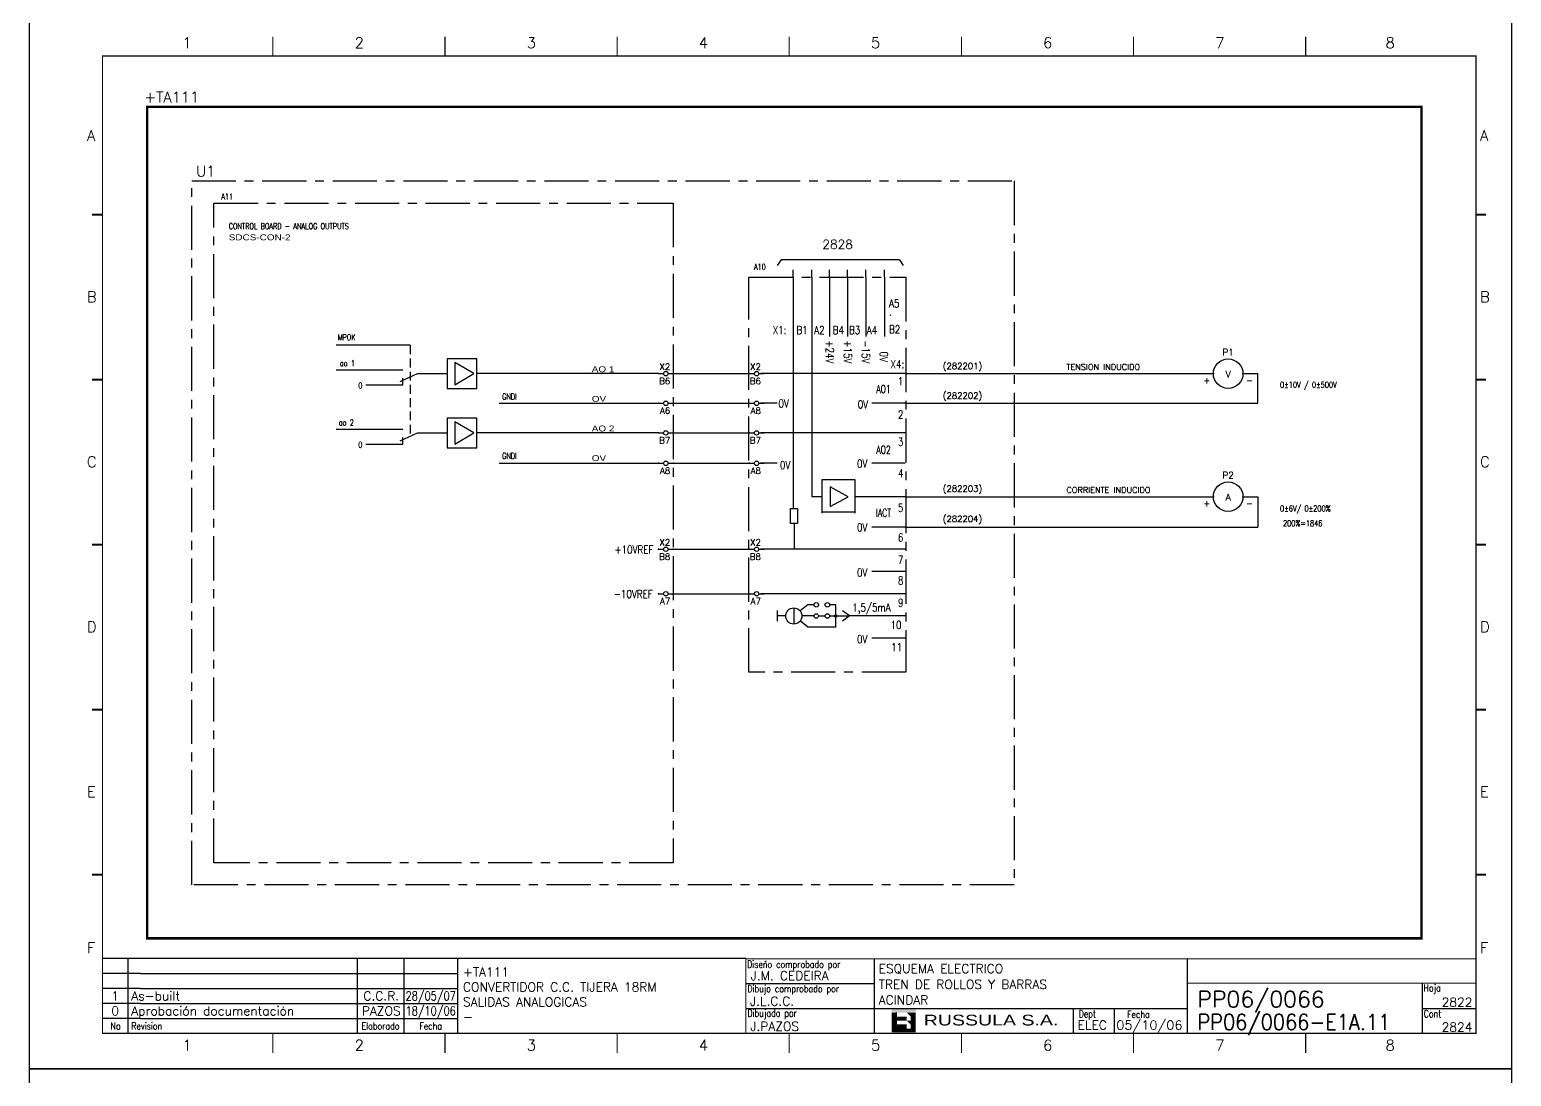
# Model space of a CAD drawing. Extents: x -4 to 416, y -4762 to 287.
# Drawn here: x -3.7 to 416.3, y -3279.4 to -2982.8 of the extents above; entities that cross this region are included whole.
import ezdxf
from ezdxf.enums import TextEntityAlignment as Align

# ---------------------------------------------------------------- set-up
doc = ezdxf.new("R2010")
doc.units = 0
doc.header["$LTSCALE"] = 10
doc.header["$MEASUREMENT"] = 0
for name, pattern in [('CENTER', [2, 1.25, -0.25, 0.25, -0.25]), ('DASHDOT', [1, 0.5, -0.25, 0, -0.25]), ('HIDDEN', [0.375, 0.25, -0.125])]:
    doc.linetypes.add(name, pattern=pattern)
doc.layers.get('0').update_dxf_attribs({"linetype": 'CONTINUOUS'})
for name, color, linetype in [('1', 7, 'CONTINUOUS'), ('10', 5, 'CONTINUOUS'), ('2', 7, 'CONTINUOUS'), ('25', 3, 'CONTINUOUS'), ('25KT', 4, 'HIDDEN'), ('25PK', 4, 'CENTER'), ('35', 2, 'CONTINUOUS'), ('8', 1, 'CONTINUOUS'), ('9', 6, 'CONTINUOUS'), ('DIBUJO', 7, 'CONTINUOUS'), ('NODE', 7, 'CONTINUOUS')]:
    doc.layers.add(name, color=color, linetype=linetype)
doc.styles.add('ABBSTYLE', font='ROMANS.SHX', dxfattribs={"width": 0.8})
doc.styles.add('HELV', font='HELVBLD.SHX', dxfattribs={"width": 1.2})
doc.styles.add('HELVETICA', font='HELV.SHX')
doc.styles.add('LABEL', font='SIMPLEX', dxfattribs={"width": 0.8, "height": 4})
doc.styles.add('ROMANS', font='romans')
doc.styles.get("Standard").update_dxf_attribs({"font": 'simplex'})

# ---------------------------------------------------------------- blocks, each defined once
blk = doc.blocks.new('NOD', base_point=(237.5, 170))
at = {"layer": 'NODE'}
blk.add_point((237.5, 170), dxfattribs=at)
blk = doc.blocks.new('$$PLR12C')
for p, q in [((-2.5, 0), (-0.75, 0)), ((0.75, 0), (2.5, 0))]:
    blk.add_line(p, q)
at = {"layer": '2'}
blk.add_circle((0, 0), 0.75, dxfattribs=at)
for p in [(-2.5, 0), (2.5, 0)]:
    blk.add_blockref('NOD', p, dxfattribs=at)
at = {"layer": '8'}
blk.add_attdef('*A', text='', height=2.15, dxfattribs=at).set_placement((1.5, -3.575), align=Align.RIGHT)
at = {"layer": '9'}
blk.add_attdef('ID', text='', height=2.15, dxfattribs=at).set_placement((1.5, 1.25), align=Align.RIGHT)
blk = doc.blocks.new('AMP')
at = {"layer": '35'}
for p, q in [((0, 5), (0, -5)), ((10, 5), (0, 5)), ((10, -5), (10, 5)), ((0, -5), (10, -5))]:
    blk.add_line(p, q, dxfattribs=at)
blk.add_lwpolyline([(7.5, -3.75), (7.5, 3.75), (1, 0)], close=True, dxfattribs=at)
blk = doc.blocks.new('newcajec')
at = {"layer": '1'}
for p, q in [((179.4, 20.85), (0.13, 20.85)), ((7, 20.85), (7, 0)), ((71, 20.85), (71, 0)), ((84, 20.85), (84, 0.09)), ((99, 20.85), (99, 0)), ((215.2, 20.8), (215.2, 0)), ((10.6, 16.64), (0, 16.64)), ((10.6, 16.64), (99, 16.64)), ((184.64, 20.18), (184.81, 20.01)), ((184.81, 20.01), (185.18, 20.25)), ((10.6, 12.48), (0, 12.48)), ((10.6, 12.48), (99, 12.48)), ((179.4, 13.87), (215.2, 13.87)), ((368, 14.06), (368, 0)), ((10.6, 8.32), (0, 8.32)), ((10.6, 8.32), (99, 8.32)), ((10.6, 4.16), (0, 4.16)), ((10.6, 4.16), (99, 4.16)), ((179.4, 6.93), (267.63, 6.93)), ((267.63, 6.93), (302.5, 6.93)), ((270.63, 6.91), (270.63, 0)), ((282.07, 6.93), (282.07, 0)), ((368, 6.93), (383, 6.93))]:
    blk.add_line(p, q, dxfattribs=at)
for points in [[(47.5, 272.5, 0.3, 0.3, 0), (47.5, 277.91, 0.3, 0.3, 0)], [(95.5, 272.5, 0.3, 0.3, 0), (95.5, 277.91, 0.3, 0.3, 0)], [(143.5, 272.5, 0.3, 0.3, 0), (143.5, 277.91, 0.3, 0.3, 0)], [(191.5, 272.5, 0.3, 0.3, 0), (191.5, 277.91, 0.3, 0.3, 0)], [(239.5, 272.5, 0.3, 0.3, 0), (239.5, 277.91, 0.3, 0.3, 0)], [(287.5, 272.5, 0.3, 0.3, 0), (287.5, 277.91, 0.3, 0.3, 0)], [(335.5, 272.5, 0.3, 0.3, 0), (335.5, 277.91, 0.3, 0.3, 0)], [(-2.99, 228.23, 0.6, 0.6, 0), (-0.18, 228.23, 0.6, 0.6, 0)], [(383.01, 228.23, 0.6, 0.6, 0), (385.82, 228.23, 0.6, 0.6, 0)], [(-2.99, 182.23, 0.6, 0.6, 0), (-0.18, 182.23, 0.6, 0.6, 0)], [(383.01, 182.23, 0.6, 0.6, 0), (385.82, 182.23, 0.6, 0.6, 0)], [(-2.99, 136.23, 0.6, 0.6, 0), (-0.18, 136.23, 0.6, 0.6, 0)], [(383.01, 136.23, 0.6, 0.6, 0), (385.82, 136.23, 0.6, 0.6, 0)], [(-2.99, 90.23, 0.6, 0.6, 0), (-0.18, 90.23, 0.6, 0.6, 0)], [(383.01, 90.23, 0.6, 0.6, 0), (385.82, 90.23, 0.6, 0.6, 0)], [(-2.99, 44.23, 0.6, 0.6, 0), (-0.18, 44.23, 0.6, 0.6, 0)], [(383.01, 44.23, 0.6, 0.6, 0), (385.82, 44.23, 0.6, 0.6, 0)], [(383, 20.8, 0.3, 0.3, 0), (179.4, 20.8, 0.3, 0.3, 0), (179.4, 0, 0.3, 0.3, 0)], [(302.5, 20.8, 0.3, 0.3, 0), (302.5, 0, 0.3, 0.3, 0)], [(302.5, 14, 0.3, 0.3, 0), (383, 14, 0.3, 0.3, 0)], [(47.5, -5.5, 0.3, 0.3, 0), (47.5, -0.09, 0.3, 0.3, 0)], [(95.5, -5.5, 0.3, 0.3, 0), (95.5, -0.09, 0.3, 0.3, 0)], [(143.5, -5.5, 0.3, 0.3, 0), (143.5, -0.09, 0.3, 0.3, 0)], [(191.5, -5.5, 0.3, 0.3, 0), (191.5, -0.09, 0.3, 0.3, 0)], [(239.5, -5.5, 0.3, 0.3, 0), (239.5, -0.09, 0.3, 0.3, 0)], [(287.5, -5.5, 0.3, 0.3, 0), (287.5, -0.09, 0.3, 0.3, 0)], [(335.5, -5.5, 0.3, 0.3, 0), (335.5, -0.09, 0.3, 0.3, 0)]]:
    blk.add_lwpolyline(points, format="xyseb", dxfattribs=at)
at = {"layer": '1', "const_width": 0.3}
blk.add_lwpolyline([(0, 0), (0, 272.5), (383, 272.5), (383, 0)], close=True, dxfattribs=at)
at = {"layer": '2', "color": 14}
for p, q in [((221.42, 4.69), (221.42, 5.81)), ((221.42, 2.47), (221.42, 3.58))]:
    blk.add_line(p, q, dxfattribs=at)
for points in [[(220.05, 5.81), (220.05, 6.92), (226.74, 5.81), (226.74, 6.92)], [(221.42, 2.47), (220.05, 2.47), (221.42, 5.81), (220.05, 5.81)], [(221.42, 4.69), (224.25, 4.69), (221.42, 3.58), (224.25, 3.58)], [(224.25, 5.81), (225.37, 5.81), (225.37, 4.69)], [(225.37, 5.81), (226.74, 5.81), (225.37, 1.35), (226.74, 1.35)], [(224.25, 0.24), (224.25, 2.47), (220.05, 0.24), (220.05, 2.47)], [(224.25, 3.58), (225.37, 3.58), (225.37, 2.47)], [(226.74, 1.35), (226.74, 0.24), (224.25, 1.35), (224.25, 0.24)]]:
    blk.add_solid(points, dxfattribs=at)
at = {"layer": '1', "style": 'ROMANS'}
for s, p in [('1', (22.29, 274.68)), ('2', (70.29, 274.68)), ('3', (118.29, 274.68)), ('4', (166.29, 274.68)), ('5', (214.29, 274.68)), ('6', (262.29, 274.68)), ('7', (310.29, 274.68)), ('8', (357.79, 274.68)), ('A', (-4.37, 248.84)), ('A', (384.13, 248.84)), ('B', (-4.37, 203.84)), ('B', (384.13, 203.84)), ('C', (-4.37, 157.84)), ('C', (384.13, 157.84)), ('D', (-4.37, 111.84)), ('D', (384.13, 111.84)), ('E', (-4.37, 65.84)), ('E', (384.13, 65.84)), ('F', (-4.37, 22.34)), ('F', (384.13, 22.34)), ('1', (22.29, -4.82)), ('2', (70.29, -4.82)), ('3', (118.29, -4.82)), ('4', (166.29, -4.82)), ('5', (214.29, -4.82)), ('6', (262.29, -4.82)), ('7', (310.29, -4.82)), ('8', (357.79, -4.82))]:
    blk.add_text(s, height=3, dxfattribs=at).set_placement(p)
at = {"layer": '1', "style": 'LABEL', "width": 0.8}
for s, p in [('Diseno comprobado por', (179.73, 18.27)), ('Dibujo comprobado por', (179.81, 11.47)), ('Hoja', (368.38, 11.66)), ('Dibujado por', (179.83, 4.64)), ('Fecha', (285.71, 4.3)), ('Cont', (368.43, 4.46)), ('No', (2.23, 1.05)), ('Revision', (8, 1.05))]:
    blk.add_text(s, height=2, dxfattribs=at).set_placement(p)
for s, p in [('Dept', (274.61, 4.44)), ('Elaborado', (77.5, 1.05)), ('Fecha', (91.5, 1.05))]:
    blk.add_text(s, height=2, dxfattribs=at).set_placement(p, align=Align.CENTER)
at = {"layer": '10', "style": 'ROMANS'}
for tag, p in [('REV41', (3.5, 18.74)), ('REV43', (77.7, 18.74)), ('REV31', (3.5, 14.58)), ('REV33', (77.7, 14.58)), ('REV21', (3.5, 10.42)), ('REV23', (77.7, 10.42)), ('REV11', (3.5, 6.27)), ('REV13', (77.7, 6.27))]:
    blk.add_attdef(tag, text='', height=2.5, dxfattribs=at).set_placement(p, align=Align.MIDDLE)
for tag, p, height in [('REV42', (8, 17.49), 2.5), ('SHEETNAME1', (100.5, 15.83), 2.5), ('DESIGNCHECK', (180.74, 14.83), 2.5), ('DOCUMENTTYPE', (216.43, 16.8), 2.5), ('NOTA', (305.32, 15.8), 3), ('REV32', (8, 13.33), 2.5), ('SHEETNAME2', (100.5, 11.67), 2.5), ('OBJECT', (216.43, 12.4), 2.5), ('REV22', (8, 9.17), 2.5), ('SHEETNAME3', (100.5, 7.51), 2.5), ('DRAWINGCHECK', (180.53, 7.71), 2.5), ('CUSTOMER', (216.43, 8.08), 2.5), ('ORDER', (305.32, 7.3), 4.5), ('REV12', (8, 5.01), 2.5), ('SHEETNAME4', (100.5, 3.35), 2.5), ('DOCUMENT_ID', (305.32, 0.93), 4.4), ('USER', (180.63, 0.71), 2.5), ('DEPARTMENT', (271.93, 1.05), 2.5)]:
    blk.add_attdef(tag, p, '', height=height, dxfattribs=at)
for tag, width, p, p2 in [('REV44', 1.221199, (84.53, 17.49), (98.48, 17.49)), ('REV34', 1.221199, (84.53, 13.33), (98.48, 13.33)), ('REV24', 1.221199, (84.53, 9.17), (98.48, 9.17)), ('REV14', 1.221199, (84.53, 5.01), (98.48, 5.01)), ('CREATED2', 7.039915, (282.71, 1.05), (301.14, 1.05))]:
    blk.add_attdef(tag, text='', height=2.5, dxfattribs=dict(at, width=width)).set_placement(p, p2, align=Align.FIT)
for tag, p in [('SHEET', (382, 7.43)), ('NEXTSHEET', (382, 0.5))]:
    blk.add_attdef(tag, text='', height=2.5, dxfattribs=at).set_placement(p, align=Align.RIGHT)
at = {"layer": 'DIBUJO', "color": 14, "style": 'HELVETICA', "width": 1.3}
blk.add_text('RUSSULA S.A.', height=3, dxfattribs=at).set_placement((229, 2.19))
blk = doc.blocks.new('$080101')
at = {"layer": '2'}
blk.add_circle((5, 0), 5, dxfattribs=at)
for p in [(0, 0), (10, 0)]:
    blk.add_blockref('NOD', p, dxfattribs=at)
at = {"layer": '8'}
blk.add_attdef('1A', text='', height=2.15, dxfattribs=at).set_placement((-1, -3.325), align=Align.RIGHT)
blk.add_attdef('2A', (11, -3.325), '', height=2.15, dxfattribs=at)
at = {"layer": '9'}
for tag, p in [('ID', (5, 6.175)), ('FUNK', (5, -1.25))]:
    blk.add_attdef(tag, text='', height=2.15, dxfattribs=at).set_placement(p, align=Align.CENTER)

msp = doc.modelspace()

# ---------------------------------------------------------------- linework, layer by layer
at = {"layer": '2', "color": 4, "linetype": 'CENTER'}
for p, q in [((200.18, -3052.97), (244.7, -3052.97)), ((200.18, -3164.9), (200.18, -3052.97)), ((244.7, -3052.97), (244.7, -3164.9)), ((244.7, -3164.9), (200.18, -3164.9))]:
    msp.add_line(p, q, dxfattribs=at)
at = {"layer": '2', "color": 3}
for p, q in [((212.78, -3052.97), (212.78, -3050.87)), ((212.78, -3052.97), (212.78, -3118.49)), ((218.03, -3052.97), (218.03, -3050.87)), ((218.03, -3052.97), (218.03, -3115.13)), ((223.07, -3052.97), (223.07, -3050.87)), ((223.07, -3052.97), (223.07, -3069.77)), ((228.11, -3052.97), (228.11, -3050.87)), ((228.11, -3052.97), (228.11, -3069.77)), ((233.36, -3052.97), (233.36, -3050.87)), ((233.36, -3052.97), (233.36, -3069.77)), ((238.61, -3052.97), (238.61, -3050.87)), ((238.61, -3052.97), (238.61, -3069.77))]:
    msp.add_line(p, q, dxfattribs=at)
at = {"layer": '2', "color": 7}
for p, q in [((177.71, -3080.27), (200.28, -3080.27)), ((244.49, -3080.27), (331.85, -3080.27)), ((340.25, -3080.27), (344.45, -3080.27)), ((344.45, -3088.67), (344.45, -3080.27)), ((177.71, -3088.67), (200.28, -3088.67)), ((244.49, -3088.67), (344.45, -3088.67)), ((177.71, -3097.07), (200.28, -3097.07)), ((177.71, -3105.68), (200.28, -3105.68)), ((244.49, -3115.13), (287.72, -3115.13)), ((287.72, -3115.13), (331.85, -3115.13)), ((340.25, -3115.13), (344.45, -3115.13)), ((344.45, -3115.13), (344.45, -3123.74)), ((244.49, -3123.74), (344.45, -3123.74)), ((177.71, -3130.04), (200.28, -3130.04)), ((177.71, -3142.64), (200.28, -3142.64))]:
    msp.add_line(p, q, dxfattribs=at)
at = {"layer": '2', "color": 3, "linetype": 'DASHDOT'}
msp.add_lwpolyline([(29.66, -3004.67, 0.706, 0.706, 0), (390.86, -3004.67, 0.706, 0.706, 0), (390.86, -3240.29, 0.706, 0.706, 0), (29.66, -3240.29, 0.706, 0.706, 0), (29.66, -3004.67, 0.706, 0.706, 0)], format="xyseb", dxfattribs=at)
at = {"layer": '25'}
for p, q in [((209.31, -3048.03), (208.26, -3049.61)), ((242.91, -3048.03), (209.31, -3048.03)), ((242.91, -3048.03), (243.96, -3049.61)), ((244.49, -3080.27), (203.54, -3080.27)), ((208.26, -3088.67), (203.54, -3088.67)), ((244.49, -3088.67), (235.04, -3088.67)), ((244.49, -3097.07), (203.54, -3097.07)), ((208.26, -3105.68), (203.54, -3105.68)), ((244.49, -3105.68), (235.04, -3105.68)), ((220.86, -3110.4), (220.86, -3119.85)), ((230.31, -3110.4), (220.86, -3110.4)), ((230.31, -3119.85), (230.31, -3110.4)), ((220.86, -3115.13), (218.11, -3115.13)), ((223.23, -3112.37), (223.23, -3117.88)), ((228.35, -3115.13), (223.23, -3112.37)), ((223.23, -3117.88), (228.35, -3115.13)), ((244.49, -3115.13), (230.31, -3115.13)), ((212.01, -3118.44), (213.97, -3118.44)), ((212.01, -3122.77), (212.01, -3118.44)), ((213.97, -3118.44), (213.97, -3122.77)), ((220.86, -3119.43), (230.31, -3119.43)), ((213.97, -3122.77), (212.01, -3122.77)), ((212.99, -3122.77), (212.99, -3130.04)), ((244.49, -3123.74), (235.04, -3123.74)), ((244.49, -3130.04), (203.54, -3130.04)), ((244.49, -3136.34), (235.04, -3136.34)), ((244.49, -3142.64), (203.54, -3142.64)), ((216.93, -3145.79), (214.73, -3147.52)), ((218.66, -3145.79), (216.93, -3145.79)), ((224.8, -3145.79), (223.07, -3145.79)), ((224.8, -3152.09), (224.8, -3145.79)), ((208.2, -3147.43), (208.2, -3150.44)), ((210.64, -3148.94), (208.2, -3148.94)), ((212.93, -3146.65), (212.93, -3151.23)), ((218.66, -3148.94), (215.22, -3148.94)), ((219.92, -3148.94), (221.81, -3148.94)), ((223.07, -3148.94), (228.69, -3148.94)), ((228.69, -3148.94), (226.77, -3147.46)), ((228.69, -3148.94), (226.77, -3150.41)), ((244.49, -3148.94), (228.69, -3148.94)), ((216.93, -3152.09), (214.73, -3150.35)), ((224.8, -3152.09), (216.93, -3152.09)), ((244.49, -3155.24), (235.04, -3155.24))]:
    msp.add_line(p, q, dxfattribs=at)
for centre, radius in [((219.29, -3145.79), 0.63), ((222.44, -3145.79), 0.63), ((212.93, -3148.94), 2.29), ((219.29, -3148.94), 0.63), ((222.44, -3148.94), 0.63)]:
    msp.add_circle(centre, radius, dxfattribs=at)
at = {"layer": '25KT', "color": 7}
msp.add_line((104.21, -3072.23), (104.21, -3098.12), dxfattribs=at)
at = {"layer": '25PK'}
for p, q in [((42.26, -3025.67), (275.36, -3025.67)), ((42.26, -3225.17), (42.26, -3025.67)), ((275.36, -3025.67), (275.36, -3225.17)), ((48.56, -3218.87), (48.56, -3031.97)), ((48.56, -3031.97), (178.76, -3031.97)), ((178.76, -3031.97), (178.76, -3218.87)), ((178.76, -3218.87), (48.56, -3218.87)), ((275.36, -3225.17), (42.26, -3225.17))]:
    msp.add_line(p, q, dxfattribs=at)
at = {"layer": '35', "color": 7}
for p, q in [((104.21, -3072.23), (83.21, -3072.23)), ((83.21, -3079.22), (102.11, -3079.22)), ((101.31, -3082.47), (106.31, -3080.27)), ((102.11, -3083.42), (102.11, -3081.58)), ((106.31, -3080.27), (114.71, -3080.27)), ((174.56, -3080.27), (123.11, -3080.27)), ((91.61, -3083.42), (102.11, -3083.42)), ((129.41, -3088.67), (174.56, -3088.67)), ((83.21, -3096.02), (102.11, -3096.02)), ((101.31, -3099.27), (106.31, -3097.07)), ((102.11, -3100.22), (102.11, -3098.38)), ((106.31, -3097.07), (114.71, -3097.07)), ((174.56, -3097.07), (123.11, -3097.07)), ((91.61, -3100.22), (102.11, -3100.22)), ((129.41, -3105.68), (174.56, -3105.68))]:
    msp.add_line(p, q, dxfattribs=at)
at = {"layer": '35'}
msp.add_circle((224.8, -3148.94), 0.335, dxfattribs=at)
at = {"layer": 'DIBUJO'}
for points in [[(-3.68, -2980.24), (416.32, -2980.24), (416.32, -3277.24), (-3.68, -3277.24), (-3.68, -2980.24)], [(-3.68, -3277.24), (416.32, -3277.24), (416.32, -3574.24), (-3.68, -3574.24), (-3.68, -3277.24)]]:
    msp.add_lwpolyline(points, dxfattribs=at)

# ---------------------------------------------------------------- block references
at = {"layer": '2', "color": 7}
ref = msp.add_blockref('newcajec', (17, -3267.22), dxfattribs=dict(at, xscale=1.016442892079965, yscale=1.016442892079965, zscale=1.016442892079965))
ref.add_attrib('REV24', '28/05/07', dxfattribs={"layer": '10', "height": 2.541, "style": 'ROMANS', "width": 0.728168}).set_placement((102.91, -3257.89), (117.1, -3257.89), align=Align.FIT)
ref.add_attrib('SHEETNAME3', 'SALIDAS ANALOGICAS', (119.15, -3259.59), dxfattribs={"layer": '10', "height": 2.5411, "style": 'ROMANS'})
ref.add_attrib('SHEETNAME2', 'CONVERTIDOR C.C. TIJERA 18RM', (119.15, -3255.36), dxfattribs={"layer": '10', "height": 2.5411, "style": 'ROMANS'})
ref.add_attrib('SHEETNAME1', '+TA111', (119.15, -3251.13), dxfattribs={"layer": '10', "height": 2.541, "style": 'ROMANS'})
ref.add_attrib('USER', 'J.PAZOS', (200.6, -3266.5), dxfattribs={"layer": '10', "height": 2.541, "style": 'ROMANS'})
ref.add_attrib('DRAWINGCHECK', 'J.L.C.C.', (200.5, -3259.38), dxfattribs={"layer": '10', "height": 2.541, "style": 'ROMANS'})
ref.add_attrib('DESIGNCHECK', 'J.M. CEDEIRA', (200.71, -3252.14), dxfattribs={"layer": '10', "height": 2.5411, "style": 'ROMANS'})
ref.add_attrib('REV22', 'As-built', (25.13, -3257.89), dxfattribs={"layer": '10', "height": 2.541, "style": 'ROMANS'})
ref.add_attrib('REV12', 'Aprobación documentación', (25.13, -3262.12), dxfattribs={"layer": '10', "height": 2.5411, "style": 'ROMANS'})
ref.add_attrib('REV21', '1', dxfattribs={"layer": '10', "height": 2.54, "style": 'ROMANS'}).set_placement((20.56, -3256.62), align=Align.MIDDLE)
ref.add_attrib('REV11', '0', dxfattribs={"layer": '10', "height": 2.54, "style": 'ROMANS'}).set_placement((20.56, -3260.85), align=Align.MIDDLE)
ref.add_attrib('SHEETNAME4', '-', (119.15, -3263.82), dxfattribs={"layer": '10', "height": 2.54, "style": 'ROMANS'})
ref.add_attrib('REV14', '18/10/06', dxfattribs={"layer": '10', "height": 2.541, "style": 'ROMANS', "width": 0.728168}).set_placement((102.91, -3262.12), (117.1, -3262.12), align=Align.FIT)
ref.add_attrib('REV23', 'C.C.R.', dxfattribs={"layer": '10', "height": 2.541, "style": 'ROMANS'}).set_placement((95.98, -3256.62), align=Align.MIDDLE)
ref.add_attrib('REV13', 'PAZOS', dxfattribs={"layer": '10', "height": 2.541, "style": 'ROMANS'}).set_placement((95.98, -3260.85), align=Align.MIDDLE)
ref.add_attrib('DOCUMENT_ID', 'PP06/0066-E1A.11', (327.34, -3266.27), dxfattribs={"layer": '10', "height": 4.4723, "style": 'ROMANS', "width": 0.9})
ref.add_attrib('ORDER', 'PP06/0066', (327.34, -3259.8), dxfattribs={"layer": '10', "height": 4.574, "style": 'ROMANS'})
ref.add_attrib('CUSTOMER', 'ACINDAR', (236.99, -3259), dxfattribs={"layer": '10', "height": 2.541, "style": 'ROMANS'})
ref.add_attrib('OBJECT', 'TREN DE ROLLOS Y BARRAS', (236.99, -3254.61), dxfattribs={"layer": '10', "height": 2.5411, "style": 'ROMANS'})
ref.add_attrib('DOCUMENTTYPE', 'ESQUEMA ELECTRICO', (236.99, -3250.14), dxfattribs={"layer": '10', "height": 2.5411, "style": 'ROMANS'})
ref.add_attrib('CREATED2', '05/10/06', dxfattribs={"layer": '10', "height": 2.541, "style": 'ROMANS', "width": 0.961976}).set_placement((304.36, -3266.16), (323.1, -3266.16), align=Align.FIT)
ref.add_attrib('DEPARTMENT', 'ELEC', (293.4, -3266.16), dxfattribs={"layer": '10', "height": 2.541, "style": 'ROMANS'})
ref.add_attrib('NEXTSHEET', '2824', dxfattribs={"layer": '10', "height": 2.541, "style": 'ROMANS'}).set_placement((405.28, -3266.71), align=Align.RIGHT)
ref.add_attrib('SHEET', '2822', dxfattribs={"layer": '10', "height": 2.541, "style": 'ROMANS'}).set_placement((405.28, -3259.66), align=Align.RIGHT)
for name, p, xscale, yscale, zscale, values in [('$080101', (331.85, -3080.27), 0.8400000000000318, 0.8400000000000318, 0.8400000000000318, {'FUNK': 'V', 'ID': 'P1', '1A': '+', '2A': '-'}), ('$$PLR12C', (176.66, -3080.27), 0.839999999999975, 0.839999999999975, 0.839999999999975, {'ID': 'X2', '*A': 'B6'}), ('$$PLR12C', (202.38, -3080.27), 0.839999999999975, 0.839999999999975, 0.839999999999975, {'ID': 'X2', '*A': 'B6'}), ('$$PLR12C', (176.66, -3088.67), 0.839999999999975, 0.839999999999975, 0.839999999999975, {'*A': 'A6'}), ('$$PLR12C', (202.38, -3088.67), 0.839999999999975, 0.839999999999975, 0.839999999999975, {'*A': 'A8'}), ('$$PLR12C', (176.66, -3097.07), 0.839999999999975, 0.839999999999975, 0.839999999999975, {'*A': 'B7'}), ('$$PLR12C', (202.38, -3097.07), 0.839999999999975, 0.839999999999975, 0.839999999999975, {'*A': 'B7'}), ('$$PLR12C', (176.66, -3105.68), 0.839999999999975, 0.839999999999975, 0.839999999999975, {'*A': 'A8'}), ('$$PLR12C', (202.38, -3105.68), 0.839999999999975, 0.839999999999975, 0.839999999999975, {'*A': 'A8'}), ('$080101', (331.85, -3115.13), 0.8400000000000318, 0.8400000000000318, 0.8400000000000318, {'FUNK': 'A', 'ID': 'P2', '1A': '+', '2A': '-'}), ('$$PLR12C', (176.66, -3130.04), 0.839999999999975, 0.839999999999975, 0.839999999999975, {'ID': 'X2', '*A': 'B8'}), ('$$PLR12C', (202.38, -3130.04), 0.839999999999975, 0.839999999999975, 0.839999999999975, {'ID': 'X2', '*A': 'B8'}), ('$$PLR12C', (176.66, -3142.64), 0.839999999999975, 0.839999999999975, 0.839999999999975, {'*A': 'A7'}), ('$$PLR12C', (202.38, -3142.64), 0.839999999999975, 0.839999999999975, 0.839999999999975, {'*A': 'A7'})]:
    msp.add_blockref(name, p, dxfattribs=dict(at, xscale=xscale, yscale=yscale, zscale=zscale)).add_auto_attribs(values)
at = {"layer": '35', "color": 7, "xscale": 0.839999999999975, "yscale": 0.839999999999975, "zscale": 0.839999999999975, "rotation": 180}
for p in [(123.11, -3080.27), (123.11, -3097.07)]:
    msp.add_blockref('AMP', p, dxfattribs=at)

# ---------------------------------------------------------------- texts
at = {"layer": '2', "color": 6}
for s, height, p in [('+TA111', 3.024, (28.82, -3003.41)), ('U1', 3.024, (43.52, -3024.41)), ('(282201)', 1.764, (255.15, -3078.99)), ('(282202)', 1.764, (255.15, -3087.37)), ('(282203)', 1.764, (255.15, -3113.74)), ('(282204)', 1.764, (255.15, -3122.3))]:
    msp.add_text(s, height=height, dxfattribs=at).set_placement(p)
at = {"layer": '2', "color": 7, "style": 'ROMANS'}
for s, height, p in [('2828', 2.52, (221.02, -3044.88)), ('TENSION INDUCIDO', 1.68, (290.18, -3079.22)), ('CORRIENTE INDUCIDO', 1.68, (290.24, -3114.08))]:
    msp.add_text(s, height=height, dxfattribs=at).set_placement(p)
at = {"layer": '2', "color": 7, "style": 'ROMANS', "width": 0.7}
for s, p in [('0%%P10V / 0%%P500V', (350.75, -3084.26)), ('0%%P6V/ 0%%P200%', (350.75, -3119.33)), ('200%=1846', (351.6, -3123.53))]:
    msp.add_text(s, height=1.68, dxfattribs=at).set_placement(p)
at = {"layer": '25'}
for s, height, style, width, p in [('A11', 1.68, 'ABBSTYLE', 0.8, (50.66, -3030.92)), ('SDCS-CON-2', 1.68, 'HELV', 1.2, (52.76, -3042.47)), ('CONTROL BOARD - ANALOG OUTPUTS', 1.68, 'ABBSTYLE', 0.8, (52.76, -3039.32)), ('A10', 1.68, 'ABBSTYLE', 0.8, (201.65, -3050.87)), ('A5', 2.268, 'ROMANS', 0.8, (239.92, -3061.48)), ('.', 2.27, 'ROMANS', 0.8, (239.92, -3063.79)), ('MPOK', 1.68, 'ABBSTYLE', 0.8, (83.63, -3070.82)), ('X1:', 2.268, 'ROMANS', 0.8, (206.95, -3069.04)), ('B1', 2.268, 'ROMANS', 0.8, (213.67, -3069.04)), ('A2', 2.268, 'ROMANS', 0.8, (218.71, -3069.04)), ('B4', 2.268, 'ROMANS', 0.8, (223.96, -3069.04)), ('B3', 2.268, 'ROMANS', 0.8, (228.58, -3069.04)), ('A4', 2.268, 'ROMANS', 0.8, (233.62, -3069.04)), ('B2', 2.268, 'ROMANS', 0.8, (239.92, -3068.83)), ('ao 1', 1.68, 'ABBSTYLE', 0.8, (84.26, -3078.17)), ('AO 1', 1.68, 'HELV', 1.2, (155.66, -3079.85)), ('X4:', 2.268, 'ROMANS', 0.8, (240.34, -3078.7)), ('0', 1.68, 'ABBSTYLE', 0.8, (89.51, -3084.47)), ('1', 2.27, 'ROMANS', 0.8, (242.44, -3083.53)), ('GNDI', 1.68, 'ABBSTYLE', 0.8, (130.25, -3087.62)), ('OV', 1.68, 'HELV', 1.2, (155.66, -3088.25)), ('2', 2.27, 'ROMANS', 0.8, (242.44, -3092.98)), ('ao 2', 1.68, 'ABBSTYLE', 0.8, (83.96, -3094.97)), ('AO 2', 1.68, 'HELV', 1.2, (155.66, -3096.65)), ('0', 1.68, 'ABBSTYLE', 0.8, (89.51, -3101.27)), ('3', 2.27, 'ROMANS', 0.8, (242.44, -3100.75)), ('GNDI', 1.68, 'ABBSTYLE', 0.8, (130.25, -3104.42)), ('OV', 1.68, 'HELV', 1.2, (155.66, -3105.05)), ('4', 2.27, 'ROMANS', 0.8, (242.44, -3109.57)), ('5', 2.27, 'ROMANS', 0.8, (242.44, -3119.44)), ('6', 2.27, 'ROMANS', 0.8, (242.44, -3127.84)), ('7', 2.27, 'ROMANS', 0.8, (242.44, -3134.14)), ('8', 2.27, 'ROMANS', 0.8, (242.44, -3140.02)), ('1,5/5mA', 2.268, 'ROMANS', 0.8, (229.49, -3147.69)), ('9', 2.27, 'ROMANS', 0.8, (242.44, -3146.32)), ('10', 2.268, 'ROMANS', 0.8, (240.34, -3152.62)), ('11', 2.268, 'ROMANS', 0.8, (240.55, -3158.92))]:
    msp.add_text(s, height=height, dxfattribs=dict(at, style=style, width=width)).set_placement(p)
at = {"layer": '25', "style": 'ROMANS', "width": 0.8}
for s, p in [('+24V', (221.99, -3070.85)), ('+15V', (227.11, -3070.85)), ('-15V', (232.23, -3070.85)), ('0V', (237.34, -3074))]:
    msp.add_text(s, height=2.268, rotation=270, dxfattribs=at).set_placement(p)
at = {"layer": '25', "style": 'ROMANS'}
for s, width, p in [('AO1', 0.7, (238.37, -3085.76)), ('0V', 0.8, (210.05, -3089.89)), ('0V', 0.8, (232.52, -3090.1)), ('AO2', 0.7, (238.37, -3102.98)), ('0V', 0.8, (210.47, -3107.32)), ('0V', 0.8, (232.31, -3106.9)), ('IACT', 0.7, (238.37, -3120.83)), ('0V', 0.8, (232.31, -3124.96)), ('+10VREF', 0.8, (167.63, -3131.26)), ('0V', 0.8, (232.31, -3137.77)), ('-10VREF', 0.8, (167.42, -3143.86)), ('0V', 0.8, (232.31, -3156.67))]:
    msp.add_text(s, height=2.268, dxfattribs=dict(at, width=width)).set_placement(p, align=Align.CENTER)

doc.saveas('drawing.dxf')
